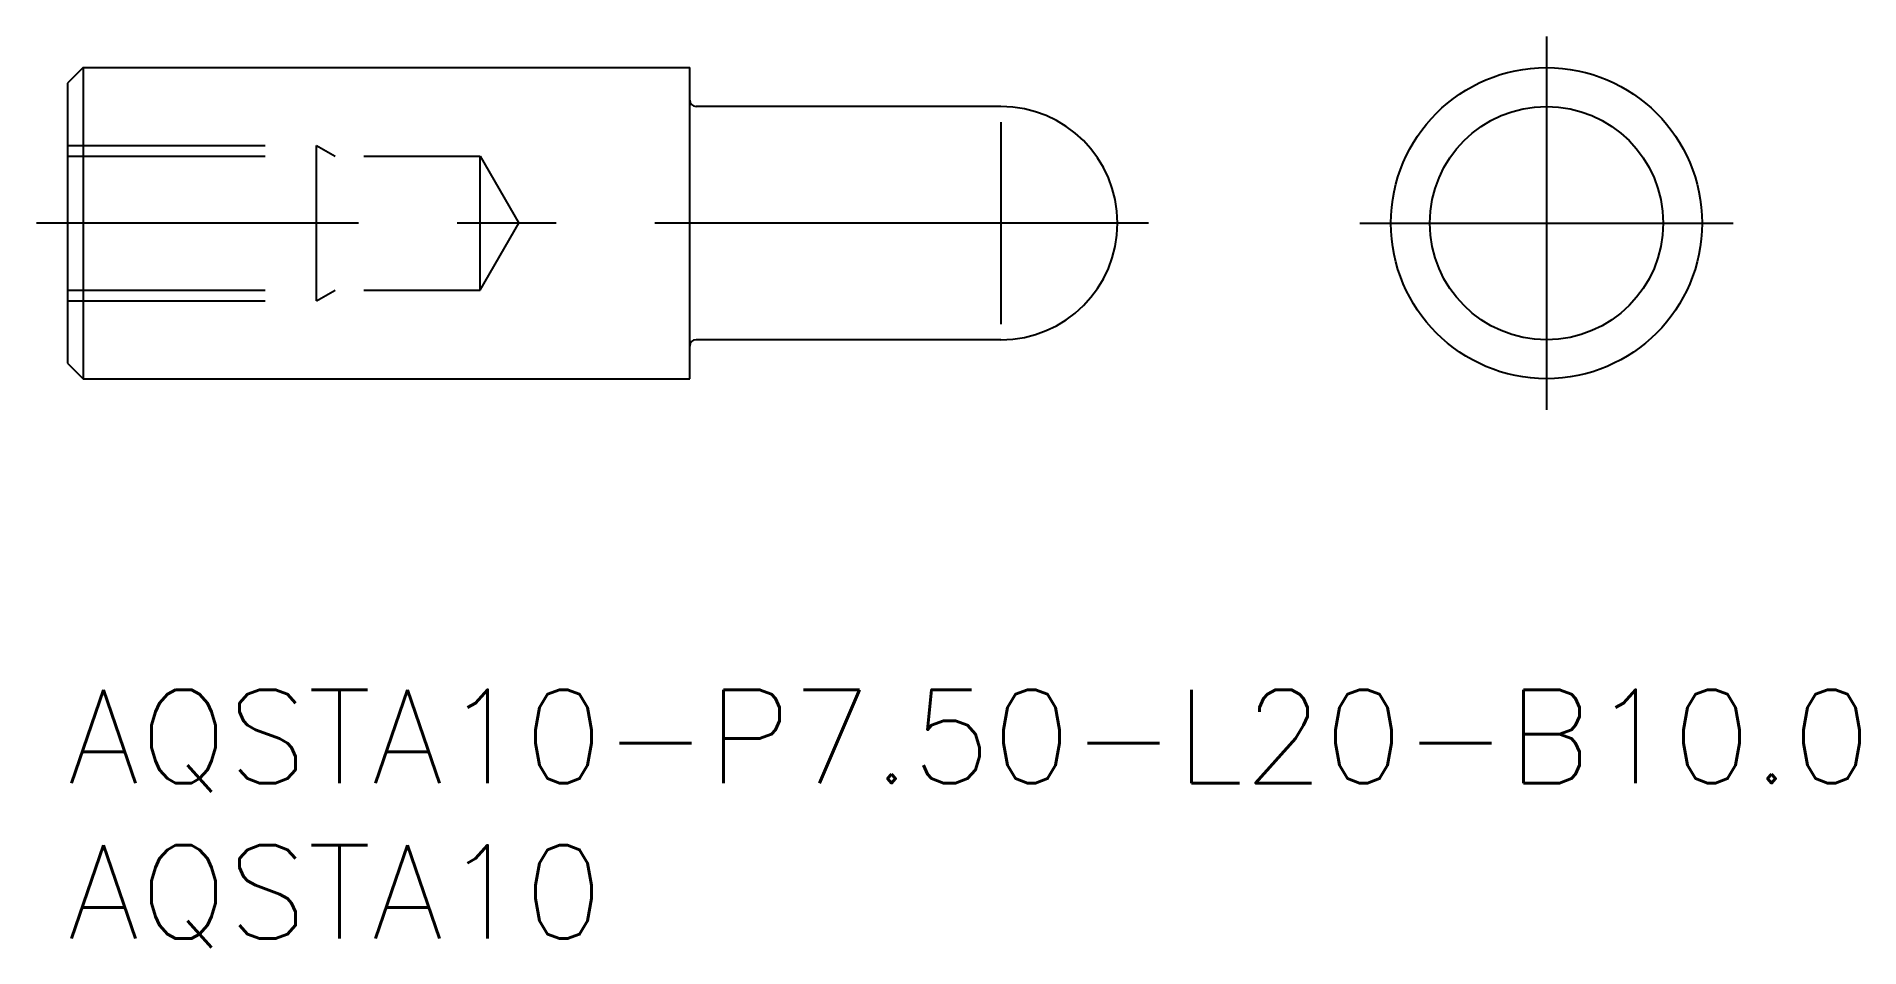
# Model space of a CAD drawing. Extents: x -1 to 57.6, y -8.3 to 21.
import ezdxf

# ---------------------------------------------------------------- set-up
doc = ezdxf.new("R2010")
doc.units = 0
doc.header["$LTSCALE"] = 0.5
doc.linetypes.add('CENTER', pattern=[50.8, 31.75, -6.35, 6.35, -6.35])
doc.linetypes.add('DASHED', pattern=[19.05, 12.7, -6.35])
for name, color, linetype in [('MSM_CENTER', 1, 'CENTER'), ('MSM_CONTINUOUS', 7, 'CONTINUOUS'), ('MSM_DASHED', 4, 'DASHED'), ('MSM_NARROW', 5, 'CONTINUOUS'), ('MSM_PART_NUMBER', 7, 'CONTINUOUS')]:
    doc.layers.add(name, color=color, linetype=linetype)
doc.styles.get("Standard").update_dxf_attribs({"font": 'txt.shx', "height": 1, "bigfont": 'bigfont.shx'})

# ---------------------------------------------------------------- blocks, each defined once
blk = doc.blocks.new('*U15')
at = {"layer": 'MSM_PART_NUMBER'}
blk.add_text('AQSTA10-P7.50-L20-B10.0', height=3, dxfattribs=at).set_placement((0, -3))
blk = doc.blocks.new('*U16')
at = {"layer": 'MSM_PART_NUMBER'}
blk.add_text('AQSTA10', height=3, dxfattribs=at).set_placement((0, -8))

msp = doc.modelspace()

# ---------------------------------------------------------------- linework, layer by layer
at = {"layer": 'MSM_CENTER'}
for p, q in [((47.539, 21), (47.539, 9)), ((34.75, 15), (-1, 15)), ((41.539, 15), (53.539, 15))]:
    msp.add_line(p, q, dxfattribs=at)
at = {"layer": 'MSM_CONTINUOUS'}
for p, q in [((0.5, 20), (0, 19.5)), ((0.5, 20), (20, 20)), ((0.5, 20), (0.5, 10)), ((20, 10), (20, 20)), ((0, 19.5), (0, 10.5)), ((30, 18.75), (20.2, 18.75)), ((30, 11.25), (20.2, 11.25)), ((0, 10.5), (0.5, 10)), ((0.5, 10), (20, 10))]:
    msp.add_line(p, q, dxfattribs=at)
for radius in [5, 3.75]:
    msp.add_circle((47.539, 15), radius, dxfattribs=at)
for centre, radius, start, end in [((20.2, 18.95), 0.2, 180, 270), ((30, 15), 3.75, 270, 90), ((20.2, 11.05), 0.2, 90, 180)]:
    msp.add_arc(centre, radius, start, end, dxfattribs=at)
at = {"layer": 'MSM_DASHED'}
for p, q in [((0, 17.5), (8, 17.5)), ((0, 17.15), (13.259, 17.15)), ((8, 17.5), (8.606, 17.15)), ((8, 12.5), (8, 17.5)), ((13.259, 17.15), (14.5, 15)), ((13.259, 12.85), (13.259, 17.15)), ((13.259, 12.85), (14.5, 15)), ((0, 12.85), (13.259, 12.85)), ((0, 12.5), (8, 12.5)), ((8, 12.5), (8.606, 12.85))]:
    msp.add_line(p, q, dxfattribs=at)
at = {"layer": 'MSM_NARROW'}
msp.add_line((30, 18.25), (30, 11.75), dxfattribs=at)

# ---------------------------------------------------------------- block references
at = {"layer": 'MSM_CONTINUOUS'}
for name in ['*U15', '*U16']:
    msp.add_blockref(name, (0, 0), dxfattribs=at)

doc.saveas('drawing.dxf')
